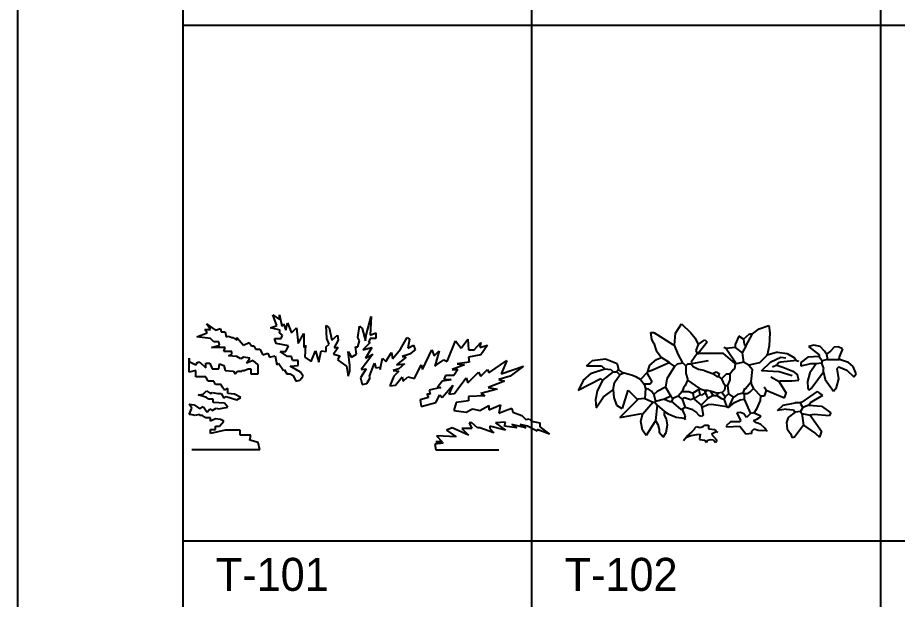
# Model space of a CAD drawing. Header units: millimetres. Extents: x 0 to 25200, y 0 to 17820.
# Drawn here: x 0 to 3195, y 8963 to 11075 of the extents above; entities that cross this region are included whole.
import ezdxf
from ezdxf.enums import TextEntityAlignment as Align

# ---------------------------------------------------------------- set-up
doc = ezdxf.new("R2010")
doc.units = ezdxf.units.MM
doc.header["$LTSCALE"] = 100
doc.header["$MEASUREMENT"] = 0
for name, color, linetype in [('CO-TREE', 251, 'Continuous'), ('TB-FORM', 7, 'Continuous'), ('TB-TEXT', 4, 'Continuous')]:
    doc.layers.add(name, color=color, linetype=linetype)
doc.styles.add('DH-TEXT', font='')
doc.styles.get('DH-TEXT').set_extended_font_data('HY울릉도L')

# ---------------------------------------------------------------- blocks, each defined once
blk = doc.blocks.new('T-101')
at = {"layer": 'CO-TREE'}
for p, q in [((309.248, 451.9936), (294.3744, 490.6496)), ((294.3744, 490.6496), (318.1568, 472.8064)), ((318.1568, 472.8064), (318.1568, 490.6496)), ((318.1568, 490.6496), (327.0912, 449.024)), ((633.3696, 416.3072), (651.2128, 484.7104)), ((651.2128, 484.7104), (648.2432, 416.3072)), ((68.3776, 437.12), (53.504, 457.9328)), ((53.504, 457.9328), (86.2208, 434.1504)), ((285.4656, 443.0592), (309.248, 451.9936)), ((327.0912, 449.024), (333.0304, 457.9328)), ((333.0304, 457.9328), (341.9648, 434.1504)), ((341.9648, 434.1504), (347.904, 460.9024)), ((347.904, 460.9024), (362.7776, 425.2416)), ((490.6496, 404.4032), (487.6544, 451.9936)), ((487.6544, 451.9936), (499.5584, 443.0592)), ((603.648, 407.3984), (609.5872, 449.024)), ((609.5872, 449.024), (618.496, 440.0896)), ((17.8432, 410.368), (56.4992, 425.2416)), ((56.4992, 425.2416), (47.5648, 437.12)), ((47.5648, 437.12), (68.3776, 437.12)), ((86.2208, 434.1504), (104.064, 440.0896)), ((104.064, 440.0896), (107.0336, 428.2112)), ((107.0336, 428.2112), (121.9072, 428.2112)), ((121.9072, 428.2112), (124.8768, 410.368)), ((321.152, 434.1504), (285.4656, 443.0592)), ((318.1568, 425.2416), (321.152, 434.1504)), ((330.0608, 416.3072), (318.1568, 425.2416)), ((324.1216, 404.4032), (330.0608, 416.3072)), ((362.7776, 425.2416), (380.6208, 443.0592)), ((380.6208, 443.0592), (386.56, 386.56)), ((386.56, 386.56), (407.3728, 422.2464)), ((407.3728, 422.2464), (407.3728, 371.712)), ((499.5584, 443.0592), (508.4928, 398.464)), ((508.4928, 398.464), (529.3056, 416.3072)), ((529.3056, 416.3072), (532.2752, 398.464)), ((618.496, 440.0896), (630.4, 395.4944)), ((630.4, 395.4944), (633.3696, 416.3072)), ((648.2432, 416.3072), (669.056, 425.2416)), ((669.056, 425.2416), (669.056, 404.4032)), ((68.3776, 404.4032), (17.8432, 410.368)), ((80.2816, 392.5248), (68.3776, 404.4032)), ((98.1248, 392.5248), (80.2816, 392.5248)), ((101.0944, 380.6208), (98.1248, 392.5248)), ((124.8768, 410.368), (133.8112, 413.3376)), ((133.8112, 413.3376), (145.6896, 407.3984)), ((145.6896, 407.3984), (148.6592, 407.3984)), ((148.6592, 407.3984), (163.5328, 398.464)), ((163.5328, 398.464), (163.5328, 407.3984)), ((163.5328, 407.3984), (187.3408, 380.6208)), ((187.3408, 380.6208), (208.1536, 389.5552)), ((208.1536, 389.5552), (217.0624, 377.6512)), ((306.2784, 386.56), (300.3392, 404.4032)), ((300.3392, 404.4032), (324.1216, 404.4032)), ((350.8736, 377.6512), (306.2784, 386.56)), ((487.6544, 374.6816), (499.5584, 383.5904)), ((499.5584, 383.5904), (490.6496, 404.4032)), ((532.2752, 398.464), (517.4016, 371.712)), ((609.5872, 395.4944), (603.648, 407.3984)), ((603.648, 374.6816), (609.5872, 395.4944)), ((648.2432, 389.5552), (621.4656, 362.7776)), ((648.2432, 404.4032), (642.304, 389.5552)), ((642.304, 389.5552), (648.2432, 389.5552)), ((669.056, 404.4032), (648.2432, 404.4032)), ((758.272, 365.7472), (782.0544, 407.3984)), ((782.0544, 407.3984), (790.9632, 401.4336)), ((790.9632, 401.4336), (785.024, 368.7424)), ((927.7696, 321.152), (957.4912, 395.4944)), ((957.4912, 395.4944), (978.304, 368.7424)), ((978.304, 368.7424), (1002.112, 401.4336)), ((1002.112, 401.4336), (1005.0816, 362.7776)), ((1025.8944, 362.7776), (1049.6768, 389.5552)), ((1049.6768, 389.5552), (1046.7072, 371.712)), ((71.3472, 371.712), (101.0944, 380.6208)), ((121.9072, 371.712), (71.3472, 371.712)), ((115.968, 356.8384), (121.9072, 371.712)), ((118.9376, 356.8384), (115.968, 356.8384)), ((145.6896, 356.8384), (118.9376, 356.8384)), ((145.6896, 347.904), (145.6896, 356.8384)), ((217.0624, 377.6512), (225.9968, 377.6512)), ((225.9968, 377.6512), (231.936, 365.7472)), ((231.936, 365.7472), (246.8096, 365.7472)), ((246.8096, 365.7472), (258.688, 344.9344)), ((347.904, 338.9952), (321.152, 356.8384)), ((321.152, 356.8384), (341.9648, 356.8384)), ((341.9648, 356.8384), (350.8736, 377.6512)), ((407.3728, 371.712), (413.312, 380.6208)), ((413.312, 380.6208), (410.3424, 336.0256)), ((434.1504, 321.152), (448.9984, 359.808)), ((448.9984, 359.808), (460.9024, 318.1824)), ((460.9024, 318.1824), (469.8112, 359.808)), ((469.8112, 359.808), (487.6544, 356.8384)), ((487.6544, 356.8384), (487.6544, 374.6816)), ((532.2752, 371.712), (514.432, 347.904)), ((517.4016, 371.712), (532.2752, 371.712)), ((573.9008, 306.2784), (567.9616, 356.8384)), ((567.9616, 356.8384), (579.84, 336.0256)), ((597.6832, 347.904), (594.7136, 374.6816)), ((594.7136, 374.6816), (603.648, 374.6816)), ((621.4656, 362.7776), (654.1824, 371.712)), ((654.1824, 371.712), (630.4, 333.056)), ((704.7424, 321.152), (725.5552, 353.8688)), ((725.5552, 353.8688), (728.5248, 330.0608)), ((728.5248, 330.0608), (758.272, 365.7472)), ((785.024, 368.7424), (805.8368, 380.6208)), ((811.8016, 362.7776), (790.9632, 347.904)), ((805.8368, 380.6208), (811.8016, 362.7776)), ((838.5536, 291.4048), (871.2704, 362.7776)), ((871.2704, 362.7776), (880.1792, 341.9648)), ((880.1792, 341.9648), (898.0224, 359.808)), ((898.0224, 359.808), (883.1488, 303.3088)), ((1005.0816, 362.7776), (1025.8944, 362.7776)), ((1046.7072, 371.712), (1073.4592, 380.6208)), ((1073.4592, 380.6208), (1049.6768, 344.9344)), ((-8.9344, 282.496), (-8.9344, 333.056)), ((-8.9344, 333.056), (-8.9344, 321.152)), ((-8.9344, 321.152), (14.848, 309.248)), ((133.8112, 341.9648), (145.6896, 347.904)), ((163.5328, 338.9952), (133.8112, 341.9648)), ((178.4064, 330.0608), (163.5328, 338.9952)), ((187.3408, 336.0256), (178.4064, 330.0608)), ((211.1232, 333.056), (187.3408, 336.0256)), ((199.2192, 315.2128), (211.1232, 333.056)), ((223.0016, 324.1216), (199.2192, 315.2128)), ((240.8448, 309.248), (223.0016, 324.1216)), ((258.688, 344.9344), (276.5312, 350.8992)), ((276.5312, 350.8992), (282.496, 336.0256)), ((282.496, 336.0256), (303.3088, 341.9648)), ((303.3088, 341.9648), (309.248, 309.248)), ((362.7776, 338.9952), (347.904, 338.9952)), ((365.7472, 324.1216), (362.7776, 338.9952)), ((386.56, 324.1216), (365.7472, 324.1216)), ((386.56, 306.2784), (386.56, 324.1216)), ((410.3424, 336.0256), (434.1504, 321.152)), ((514.432, 347.904), (538.2144, 341.9648)), ((538.2144, 341.9648), (529.3056, 327.0912)), ((529.3056, 327.0912), (561.9968, 303.3088)), ((579.84, 336.0256), (597.6832, 347.904)), ((630.4, 333.056), (657.152, 347.904)), ((657.152, 347.904), (630.4, 312.2432)), ((683.9296, 291.4048), (692.8384, 333.056)), ((692.8384, 333.056), (704.7424, 321.152)), ((779.0848, 336.0256), (743.3984, 309.248)), ((790.9632, 347.904), (764.2112, 338.9952)), ((764.2112, 338.9952), (779.0848, 336.0256)), ((889.1136, 309.248), (915.8656, 327.0912)), ((915.8656, 327.0912), (927.7696, 321.152)), ((1049.6768, 344.9344), (1005.0816, 336.0256)), ((1005.0816, 336.0256), (1008.0512, 318.1824)), ((1079.424, 279.5264), (1144.832, 324.1216)), ((1144.832, 324.1216), (1124.0192, 276.5568)), ((14.848, 288.4352), (-8.9344, 282.496)), ((14.848, 309.248), (20.8128, 318.1824)), ((14.848, 264.6528), (14.848, 288.4352)), ((20.8128, 318.1824), (29.7216, 318.1824)), ((29.7216, 318.1824), (50.5344, 297.3696)), ((50.5344, 297.3696), (50.5344, 315.2128)), ((50.5344, 315.2128), (65.408, 315.2128)), ((65.408, 315.2128), (74.3424, 294.4)), ((74.3424, 294.4), (98.1248, 294.4)), ((98.1248, 294.4), (101.0944, 312.2432)), ((101.0944, 312.2432), (115.968, 306.2784)), ((115.968, 306.2784), (121.9072, 288.4352)), ((121.9072, 288.4352), (151.6544, 285.4656)), ((181.376, 285.4656), (181.376, 288.4352)), ((181.376, 288.4352), (190.3104, 288.4352)), ((190.3104, 288.4352), (205.1584, 294.4)), ((205.1584, 294.4), (214.0928, 294.4)), ((214.0928, 294.4), (214.0928, 276.5568)), ((240.8448, 276.5568), (240.8448, 309.248)), ((309.248, 309.248), (315.1872, 315.2128)), ((315.1872, 315.2128), (333.0304, 288.4352)), ((333.0304, 288.4352), (336, 291.4048)), ((336, 291.4048), (344.9344, 276.5568)), ((356.8128, 303.3088), (386.56, 306.2784)), ((395.4944, 282.496), (356.8128, 303.3088)), ((561.9968, 303.3088), (567.9616, 267.6224)), ((573.9008, 285.4656), (573.9008, 306.2784)), ((633.3696, 294.4), (612.5568, 261.6832)), ((630.4, 312.2432), (615.5264, 291.4048)), ((615.5264, 291.4048), (633.3696, 294.4)), ((645.2736, 267.6224), (663.1168, 315.2128)), ((663.1168, 315.2128), (669.056, 297.3696)), ((669.056, 297.3696), (683.9296, 300.3392)), ((683.9296, 300.3392), (683.9296, 291.4048)), ((752.3072, 294.4), (731.4944, 288.4352)), ((731.4944, 288.4352), (752.3072, 285.4656)), ((743.3984, 309.248), (773.1456, 312.2432)), ((773.1456, 312.2432), (752.3072, 294.4)), ((808.8064, 258.7136), (832.6144, 309.248)), ((832.6144, 309.248), (838.5536, 291.4048)), ((883.1488, 303.3088), (889.1136, 309.248)), ((990.208, 309.248), (945.6128, 291.4048)), ((945.6128, 291.4048), (966.4256, 291.4048)), ((966.4256, 291.4048), (951.552, 270.592)), ((1008.0512, 318.1824), (963.456, 312.2432)), ((963.456, 312.2432), (990.208, 309.248)), ((1049.6768, 267.6224), (1073.4592, 291.4048)), ((1073.4592, 291.4048), (1079.424, 279.5264)), ((1124.0192, 276.5568), (1204.3008, 303.3088)), ((1204.3008, 303.3088), (1156.736, 267.6224)), ((-8.9344, 282.496), (-8.9344, 282.496)), ((-8.9344, 282.496), (-8.9344, 282.496)), ((-8.9344, 282.496), (-8.9344, 282.496)), ((-8.9344, 282.496), (-8.9344, 282.496)), ((-8.9344, 282.496), (-8.9344, 282.496)), ((-8.9344, 282.496), (-8.9344, 282.496)), ((-8.9344, 282.496), (-8.9344, 282.496)), ((-8.9344, 282.496), (-8.9344, 282.496)), ((-8.9344, 282.496), (-8.9344, 282.496)), ((-8.9344, 282.496), (-8.9344, 282.496)), ((-8.9344, 282.496), (-8.9344, 282.496)), ((50.5344, 264.6528), (14.848, 264.6528)), ((59.4688, 249.7792), (50.5344, 264.6528)), ((151.6544, 285.4656), (157.5936, 276.5568)), ((157.5936, 276.5568), (166.5024, 285.4656)), ((166.5024, 285.4656), (181.376, 285.4656)), ((214.0928, 276.5568), (240.8448, 276.5568)), ((344.9344, 276.5568), (356.8128, 276.5568)), ((356.8128, 276.5568), (368.7168, 270.592)), ((368.7168, 270.592), (377.6512, 249.7792)), ((392.4992, 252.7488), (404.4032, 267.6224)), ((404.4032, 267.6224), (395.4944, 282.496)), ((567.9616, 267.6224), (573.9008, 285.4656)), ((612.5568, 261.6832), (618.496, 237.9008)), ((636.3392, 240.8704), (648.2432, 261.6832)), ((648.2432, 261.6832), (645.2736, 267.6224)), ((734.464, 267.6224), (719.616, 231.936)), ((752.3072, 285.4656), (734.464, 267.6224)), ((740.4288, 234.9056), (764.2112, 264.6528)), ((764.2112, 264.6528), (767.1808, 249.7792)), ((767.1808, 249.7792), (785.024, 264.6528)), ((785.024, 264.6528), (808.8064, 258.7136)), ((921.8048, 270.592), (915.8656, 255.744)), ((915.8656, 255.744), (942.6176, 255.744)), ((951.552, 270.592), (921.8048, 270.592)), ((942.6176, 255.744), (933.7088, 252.7488)), ((969.3952, 225.9968), (996.1472, 261.6832)), ((996.1472, 261.6832), (1002.112, 243.84)), ((1002.112, 243.84), (1040.768, 282.496)), ((1040.768, 282.496), (1049.6768, 267.6224)), ((1156.736, 267.6224), (1115.1104, 255.744)), ((1115.1104, 255.744), (1135.9232, 249.7792)), ((80.2816, 249.7792), (59.4688, 249.7792)), ((86.2208, 237.9008), (80.2816, 249.7792)), ((107.0336, 237.9008), (86.2208, 237.9008)), ((110.0032, 228.9664), (107.0336, 237.9008)), ((118.9376, 217.0624), (110.0032, 228.9664)), ((377.6512, 249.7792), (392.4992, 252.7488)), ((618.496, 237.9008), (636.3392, 240.8704)), ((719.616, 231.936), (740.4288, 234.9056)), ((903.9616, 225.9968), (862.336, 217.0624)), ((909.9264, 249.7792), (892.0832, 225.9968)), ((892.0832, 225.9968), (903.9616, 225.9968)), ((933.7088, 252.7488), (909.9264, 249.7792)), ((909.9264, 190.3104), (948.5824, 234.9056)), ((948.5824, 234.9056), (933.7088, 202.2144)), ((954.5216, 205.184), (969.3952, 225.9968)), ((1135.9232, 249.7792), (1076.4544, 225.9968)), ((1076.4544, 225.9968), (1109.1456, 220.0576)), ((23.7824, 199.2448), (41.6256, 202.2144)), ((53.504, 190.3104), (23.7824, 199.2448)), ((41.6256, 202.2144), (53.504, 214.0928)), ((53.504, 214.0928), (68.3776, 205.184)), ((68.3776, 205.184), (74.3424, 208.1536)), ((74.3424, 208.1536), (95.1552, 205.184)), ((95.1552, 205.184), (107.0336, 205.184)), ((107.0336, 205.184), (115.968, 187.3408)), ((115.968, 187.3408), (124.8768, 193.28)), ((130.8416, 223.0272), (118.9376, 217.0624)), ((124.8768, 193.28), (163.5328, 181.4016)), ((130.8416, 205.184), (130.8416, 223.0272)), ((154.624, 202.2144), (130.8416, 205.184)), ((178.4064, 190.3104), (154.624, 202.2144)), ((865.3056, 202.2144), (853.4272, 202.2144)), ((853.4272, 202.2144), (859.3664, 190.3104)), ((862.336, 217.0624), (865.3056, 202.2144)), ((886.144, 172.4672), (900.992, 199.2448)), ((900.992, 199.2448), (909.9264, 190.3104)), ((933.7088, 202.2144), (954.5216, 205.184)), ((1064.5504, 196.2496), (1005.0816, 193.28)), ((1005.0816, 193.28), (1005.0816, 178.4064)), ((1109.1456, 220.0576), (1049.6768, 205.184)), ((1049.6768, 205.184), (1064.5504, 196.2496)), ((0, 151.6544), (-8.9344, 166.528)), ((-8.9344, 166.528), (8.9088, 163.5584)), ((8.9088, 163.5584), (29.7216, 148.6848)), ((62.4384, 184.3712), (53.504, 190.3104)), ((77.312, 184.3712), (62.4384, 184.3712)), ((77.312, 172.4672), (77.312, 184.3712)), ((118.9376, 169.4976), (77.312, 172.4672)), ((130.8416, 154.624), (118.9376, 169.4976)), ((163.5328, 181.4016), (178.4064, 190.3104)), ((859.3664, 190.3104), (829.6448, 181.4016)), ((829.6448, 181.4016), (832.6144, 157.5936)), ((832.6144, 157.5936), (886.144, 172.4672)), ((960.4608, 172.4672), (951.552, 142.7456)), ((1005.0816, 178.4064), (960.4608, 172.4672)), ((1046.7072, 142.7456), (1079.424, 160.5888)), ((1079.424, 145.7152), (1121.0496, 163.5584)), ((1079.424, 160.5888), (1079.424, 145.7152)), ((1121.0496, 163.5584), (1115.1104, 133.8112)), ((-8.9344, 127.872), (0, 151.6544)), ((-2.9952, 127.872), (-8.9344, 127.872)), ((-8.9344, 127.872), (-8.9344, 127.872)), ((-8.9344, 127.872), (-8.9344, 127.872)), ((-8.9344, 127.872), (-8.9344, 127.872)), ((-8.9344, 127.872), (-8.9344, 127.872)), ((11.8784, 124.9024), (-2.9952, 127.872)), ((26.752, 127.872), (11.8784, 124.9024)), ((29.7216, 124.9024), (26.752, 127.872)), ((29.7216, 148.6848), (41.6256, 157.5936)), ((41.6256, 157.5936), (56.4992, 136.7808)), ((56.4992, 136.7808), (65.408, 148.6848)), ((65.408, 148.6848), (74.3424, 142.7456)), ((74.3424, 142.7456), (89.1904, 151.6544)), ((89.1904, 151.6544), (98.1248, 148.6848)), ((98.1248, 148.6848), (130.8416, 154.624)), ((951.552, 142.7456), (996.1472, 136.7808)), ((996.1472, 136.7808), (1019.9552, 148.6848)), ((1019.9552, 148.6848), (1046.7072, 142.7456)), ((1115.1104, 133.8112), (1138.8928, 142.7456)), ((1138.8928, 142.7456), (1162.6752, 151.6544)), ((1162.6752, 151.6544), (1165.6448, 136.7808)), ((1165.6448, 136.7808), (1198.3616, 124.9024)), ((38.656, 124.9024), (29.7216, 124.9024)), ((50.5344, 115.968), (38.656, 124.9024)), ((68.3776, 115.968), (50.5344, 115.968)), ((68.3776, 104.0896), (68.3776, 115.968)), ((86.2208, 112.9984), (68.3776, 104.0896)), ((104.064, 110.0288), (86.2208, 112.9984)), ((101.0944, 86.2464), (115.968, 104.0896)), ((115.968, 104.0896), (104.064, 110.0288)), ((1016.96, 98.1248), (1008.0512, 98.1248)), ((1008.0512, 98.1248), (1016.96, 77.312)), ((1037.7984, 80.2816), (1016.96, 98.1248)), ((1138.8928, 101.0944), (1103.2064, 98.1248)), ((1103.2064, 98.1248), (1138.8928, 71.3728)), ((1135.9232, 86.2464), (1138.8928, 101.0944)), ((1198.3616, 124.9024), (1213.2352, 110.0288)), ((1213.2352, 110.0288), (1225.1136, 112.9984)), ((1225.1136, 112.9984), (1234.048, 104.0896)), ((1234.048, 104.0896), (1263.7696, 98.1248)), ((1263.7696, 98.1248), (1263.7696, 83.2512)), ((68.3776, 59.4688), (68.3776, 74.3424)), ((68.3776, 74.3424), (86.2208, 74.3424)), ((121.9072, 71.3728), (68.3776, 59.4688)), ((86.2208, 74.3424), (86.2208, 86.2464)), ((86.2208, 86.2464), (101.0944, 86.2464)), ((175.4368, 71.3728), (121.9072, 71.3728)), ((175.4368, 53.5296), (175.4368, 71.3728)), ((945.6128, 80.2816), (924.8, 71.3728)), ((924.8, 71.3728), (960.4608, 47.5904)), ((1005.0816, 53.5296), (945.6128, 80.2816)), ((1016.96, 77.312), (981.2992, 77.312)), ((981.2992, 77.312), (1005.0816, 53.5296)), ((1046.7072, 80.2816), (1037.7984, 80.2816)), ((1097.2672, 62.4384), (1046.7072, 80.2816)), ((1138.8928, 71.3728), (1082.3936, 86.2464)), ((1082.3936, 86.2464), (1082.3936, 77.312)), ((1082.3936, 77.312), (1097.2672, 62.4384)), ((1180.5184, 80.2816), (1135.9232, 86.2464)), ((1213.2352, 80.2816), (1162.6752, 92.1856)), ((1162.6752, 92.1856), (1180.5184, 80.2816)), ((1219.1744, 86.2464), (1192.4224, 92.1856)), ((1192.4224, 92.1856), (1213.2352, 80.2816)), ((1254.8608, 68.4032), (1219.1744, 86.2464)), ((1299.456, 56.4992), (1254.8608, 74.3424)), ((1254.8608, 74.3424), (1254.8608, 68.4032)), ((1263.7696, 83.2512), (1299.456, 56.4992)), ((214.0928, 53.5296), (175.4368, 53.5296)), ((211.1232, 35.6864), (214.0928, 53.5296)), ((240.8448, 26.752), (211.1232, 35.6864)), ((889.1136, 50.56), (909.9264, 29.7472)), ((960.4608, 47.5904), (889.1136, 50.56)), ((246.8096, 0), (0, 0)), ((246.8096, 0), (240.8448, 26.752)), ((912.896, 23.7824), (883.1488, 20.8128)), ((883.1488, 20.8128), (886.144, 0)), ((909.9264, 29.7472), (886.144, 29.7472)), ((886.144, 29.7472), (912.896, 23.7824)), ((886.144, 0), (1115.1104, 0))]:
    blk.add_line(p, q, dxfattribs=at)
blk = doc.blocks.new('T-102')
at = {"layer": 'CO-TREE'}
for p, q in [((-145, 396.9), (-123.5, 430.1)), ((-123.5, 430.1), (-89.3, 398.3)), ((158.7, 412.8), (194.1, 424.8)), ((194.1, 424.8), (197.9, 398.3)), ((-234.2, 399.5), (-223.2, 399.5)), ((-233.6, 390.3), (-234.2, 399.5)), ((-231, 374.4), (-233.6, 390.3)), ((-223.2, 399.5), (-154.3, 355.4)), ((-148.8, 352.7), (-145, 396.9)), ((-89.3, 398.3), (-74.1, 378.4)), ((85.4, 385.7), (71.6, 355.4)), ((101.9, 374.7), (85.4, 385.7)), ((101.9, 374.7), (124, 394)), ((110.2, 349.9), (134.6, 394.3)), ((124, 394), (135, 394)), ((134.6, 394.3), (158.7, 412.8)), ((197.9, 398.3), (195.4, 350.5)), ((-223.2, 360.9), (-231, 374.4)), ((-223.2, 360.9), (-214.9, 333.4)), ((-154.3, 355.4), (-148.8, 352.7)), ((-134.9, 320.1), (-148.8, 352.7)), ((-74.1, 378.4), (-63.4, 355.4)), ((-63.4, 355.4), (-71.6, 333.4)), ((-63.4, 355.4), (-38.6, 372)), ((-30.3, 363.7), (-63.4, 322.4)), ((-38.6, 372), (-30.3, 363.7)), ((71.6, 355.4), (71.6, 344.4)), ((101.9, 374.7), (104.7, 355.4)), ((104.7, 355.4), (110.2, 349.9)), ((357.4, 353.4), (337.7, 348.4)), ((380.2, 348.1), (357.4, 353.4)), ((-214.9, 333.4), (-195.6, 308.6)), ((-118.5, 289.3), (-134.9, 320.1)), ((-66.1, 322.4), (-88.2, 292.1)), ((-71.6, 333.4), (-66.1, 322.4)), ((-66.1, 322.4), (-63.4, 322.4)), ((-63.4, 322.4), (-60.6, 322.4)), ((28.6, 322.4), (-60.6, 322.4)), ((71.6, 286.6), (28.6, 322.4)), ((38.6, 341.7), (30.3, 344.4)), ((71.6, 344.4), (38.6, 341.7)), ((38.6, 341.7), (76.3, 285.1)), ((71.6, 344.4), (96.4, 325.1)), ((110.2, 349.9), (96.4, 325.1)), ((96.4, 325.1), (101.9, 292.1)), ((195.4, 350.5), (187.4, 316.9)), ((225.9, 327.9), (187.4, 316.9)), ((187.4, 316.9), (187.4, 319.6)), ((225.9, 327.9), (259.9, 322.7)), ((259.9, 322.7), (286.5, 306.8)), ((337.7, 348.4), (376.3, 318.1)), ((395.6, 331.9), (380.2, 348.1)), ((403.8, 320.9), (395.6, 331.9)), ((417.6, 331.9), (403.8, 320.9)), ((403.8, 320.9), (406.6, 301.6)), ((430.8, 345.5), (417.6, 331.9)), ((446, 346.8), (430.8, 345.5)), ((461.7, 340.1), (446, 346.8)), ((461.7, 340.1), (447.9, 307.1)), ((-447.6, 296.5), (-469.8, 277.5)), ((-399.1, 302.9), (-447.6, 296.5)), ((-357.3, 285.3), (-399.1, 302.9)), ((-238.6, 280.3), (-214.6, 301.5)), ((-168.1, 289.3), (-231.4, 261.8)), ((-214.6, 301.5), (-195.6, 308.6)), ((-195.6, 308.6), (-168.1, 292.1)), ((-168.1, 292.1), (-168.1, 289.3)), ((-168.1, 289.3), (-148.8, 275.5)), ((-137.4, 285.6), (-118.5, 289.3)), ((-118.5, 289.3), (-107.5, 278.3)), ((-88.2, 292.1), (-85.4, 286.6)), ((-85.4, 286.6), (-24.8, 297.6)), ((101.9, 292.1), (76.3, 285.1)), ((121.2, 281), (101.9, 292.1)), ((159.8, 289.3), (121.2, 281)), ((187.4, 316.9), (159.8, 289.3)), ((167.8, 259.7), (200.8, 292.6)), ((200.8, 292.6), (237.8, 309.6)), ((228.7, 289.3), (223.2, 281)), ((237, 292.1), (228.7, 289.3)), ((294.8, 297.6), (237, 292.1)), ((237.8, 309.6), (255.2, 307.8)), ((286.5, 306.8), (294.8, 297.6)), ((294.8, 297.6), (303.1, 294.8)), ((335, 309.8), (310.2, 290.6)), ((310.2, 290.6), (310.2, 276.8)), ((376.3, 312.6), (335, 309.8)), ((384.6, 287.8), (365.3, 285)), ((376.3, 318.1), (376.3, 312.6)), ((376.3, 312.6), (387.3, 296.1)), ((387.3, 296.1), (384.6, 287.8)), ((384.6, 287.8), (392.8, 268.5)), ((406.6, 301.6), (387.3, 296.1)), ((406.6, 301.6), (450.7, 301.6)), ((447.9, 307.1), (450.7, 301.6)), ((482.7, 289.8), (450.7, 301.6)), ((500.4, 275.2), (482.7, 289.8)), ((-468.9, 278.3), (-413.3, 278.3)), ((-449.6, 252.1), (-402.3, 267.3)), ((-413.3, 278.3), (-402.3, 267.3)), ((-372, 256.2), (-410.5, 225.9)), ((-402.3, 267.3), (-380.2, 264.5)), ((-380.2, 264.5), (-372, 256.2)), ((-372, 256.2), (-358.2, 256.2)), ((-352.7, 264.5), (-358.2, 256.2)), ((-347.2, 245.2), (-358.2, 256.2)), ((-357.3, 285.3), (-352.7, 264.5)), ((-335, 252.7), (-353.2, 265.4)), ((-248, 250.7), (-238.6, 280.3)), ((-231.4, 261.8), (-245.2, 256.2)), ((-148.8, 275.5), (-176.3, 231.4)), ((-148.8, 275.5), (-137.4, 285.6)), ((-102, 283.8), (-107.5, 278.3)), ((-107.5, 278.3), (-107.5, 250.7)), ((-88.2, 283.8), (-102, 283.8)), ((-85.4, 286.6), (-88.2, 283.8)), ((-80.5, 275), (-88.2, 283.8)), ((-61.5, 264.4), (-80.5, 275)), ((-41.3, 261.8), (-61.5, 264.4)), ((-41.3, 261.8), (-11, 250.7)), ((-11, 250.7), (2.8, 256.2)), ((2.8, 256.2), (13.8, 250.7)), ((66.1, 264.5), (52.3, 248)), ((68.9, 267.3), (66.1, 264.5)), ((71.6, 283.8), (68.9, 267.3)), ((71.6, 283.8), (71.6, 286.6)), ((121.2, 281), (135, 264.5)), ((129.5, 220.4), (135, 264.5)), ((231.7, 256.2), (167.8, 259.7)), ((223.2, 281), (206.6, 272.8)), ((223.2, 281), (245.2, 272.8)), ((278.7, 242.1), (231.7, 256.2)), ((245.2, 272.8), (281, 259)), ((281, 259), (297.6, 245.2)), ((344.8, 285.8), (310.2, 276.8)), ((365.3, 285), (342.2, 252.7)), ((365.3, 285), (344.8, 285.8)), ((392.8, 268.5), (390.1, 260.2)), ((390.1, 260.2), (392.8, 254.7)), ((447.9, 274), (442.4, 268.5)), ((448.5, 231.5), (442.4, 268.5)), ((447.9, 274), (477.6, 262)), ((477.6, 262), (503, 238.2)), ((511.3, 249.2), (500.4, 275.2)), ((-416.1, 231.4), (-498, 188.8)), ((-479.4, 225.9), (-498, 188.8)), ((-479.9, 224.6), (-449.6, 252.1)), ((-410.5, 225.9), (-429.4, 186.5)), ((-410.5, 225.9), (-416.1, 231.4)), ((-366.4, 218.3), (-347.6, 245.8)), ((-333.2, 252.2), (-347.2, 245.2)), ((-301.6, 243.7), (-335, 252.7)), ((-286.6, 237), (-301.6, 243.7)), ((-272.8, 228.7), (-286.6, 237)), ((-248, 253.5), (-272.8, 228.7)), ((-272.8, 228.7), (-259, 212.2)), ((-248, 253.5), (-248, 250.7)), ((-248, 250.7), (-231.4, 220.4)), ((-176.3, 231.4), (-181.9, 201.1)), ((-102, 225.9), (-110.2, 206.6)), ((-107.5, 250.7), (-102, 231.4)), ((-102, 231.4), (-102, 225.9)), ((-102, 225.9), (-57.9, 195.6)), ((-11, 250.7), (5.5, 239.7)), ((5.5, 239.7), (11, 239.7)), ((13.8, 250.7), (11, 239.7)), ((11, 239.7), (22, 231.4)), ((38.6, 248), (22, 231.4)), ((22, 231.4), (27.6, 217.7)), ((52.3, 248), (38.6, 248)), ((52.4, 227.3), (44.1, 206.6)), ((52.3, 248), (52.4, 227.3)), ((231.4, 220.4), (201.1, 237)), ((278.3, 223.2), (303.1, 225.9)), ((303.1, 225.9), (297.6, 245.2)), ((342.2, 252.7), (334.6, 220.9)), ((392.8, 254.7), (351.5, 199.6)), ((392.8, 254.7), (397.9, 228.8)), ((397.9, 228.8), (428.6, 185.9)), ((439.7, 199.6), (448.5, 231.5)), ((503, 238.2), (511.3, 249.2)), ((-370.9, 190.8), (-366.4, 218.3)), ((-259, 212.2), (-253.5, 195.6)), ((-237, 212.2), (-259, 212.2)), ((-253.5, 195.6), (-256.2, 159.8)), ((-243.7, 194.1), (-253.5, 195.6)), ((-232.3, 186.2), (-243.7, 194.1)), ((-231.4, 220.4), (-237, 212.2)), ((-181.9, 201.1), (-212.2, 184.6)), ((-181.9, 201.1), (-162.6, 168.1)), ((-115.7, 198.4), (-121.2, 184.6)), ((-110.2, 206.6), (-115.7, 198.4)), ((-60.6, 192.9), (-82.7, 179.1)), ((-57.9, 195.6), (-60.6, 192.9)), ((-60.6, 192.9), (-57.9, 179.1)), ((-57.9, 195.6), (-41.3, 190.1)), ((27.6, 217.7), (35.8, 206.6)), ((35.8, 206.6), (33.1, 190.1)), ((35.8, 206.6), (44.1, 206.6)), ((44.1, 206.6), (46.8, 176.3)), ((104.7, 192.9), (99.2, 179.1)), ((104.7, 195.6), (104.7, 192.9)), ((110.2, 195.6), (104.7, 192.9)), ((121.2, 209.4), (110.2, 195.6)), ((129.5, 220.4), (121.2, 212.2)), ((121.2, 212.2), (121.2, 209.4)), ((137.8, 195.6), (124, 181.9)), ((129.5, 220.4), (129.5, 212.2)), ((129.5, 212.2), (137.8, 195.6)), ((137.8, 195.6), (165.3, 168.1)), ((184.6, 190.1), (176.3, 201.1)), ((231.4, 220.4), (234.2, 223.2)), ((231.4, 220.4), (256.2, 179.1)), ((234.2, 223.2), (278.3, 223.2)), ((334.6, 220.9), (335, 196.9)), ((335, 196.9), (340.5, 191.4)), ((351.5, 199.6), (340.5, 191.4)), ((428.6, 185.9), (439.7, 199.6)), ((-429.4, 186.5), (-435.5, 154.8)), ((-433.5, 125.2), (-407.2, 165.4)), ((-407.2, 165.4), (-370.9, 190.8)), ((-370.9, 190.8), (-368.9, 163.3)), ((-368.9, 163.3), (-358.8, 135.8)), ((-338, 123.7), (-316.9, 190.1)), ((-316.9, 190.1), (-286.6, 159.8)), ((-286.6, 159.8), (-281, 157.1)), ((-256.2, 159.8), (-281, 157.1)), ((-256.2, 159.8), (-225.9, 146)), ((-223.2, 173.6), (-232.3, 186.2)), ((-212.2, 184.6), (-223.2, 173.6)), ((-223.2, 173.6), (-217.7, 148.8)), ((-162.6, 168.1), (-184.6, 157.1)), ((-162.6, 168.1), (-154.3, 159.8)), ((-154.3, 159.8), (-159.8, 148.8)), ((-135, 168.1), (-154.3, 159.8)), ((-121.2, 184.6), (-135, 168.1)), ((-135, 168.1), (-121.2, 157.1)), ((-121.2, 184.6), (-96.4, 184.6)), ((-113, 162.6), (-121.2, 157.1)), ((-90.9, 154.3), (-113, 162.6)), ((-96.4, 184.6), (-82.7, 179.1)), ((-77.2, 159.8), (-90.9, 154.3)), ((-82.7, 179.1), (-79.9, 165.3)), ((-79.9, 165.3), (-77.2, 159.8)), ((-55.1, 173.6), (-77.2, 159.8)), ((-77.2, 159.8), (-77.2, 157.1)), ((-57.9, 179.1), (-55.1, 173.6)), ((-52.4, 170.8), (-55.1, 173.6)), ((-35.8, 181.9), (-52.4, 170.8)), ((-27.6, 159.8), (-52.4, 135)), ((-41.3, 190.1), (-35.8, 181.9)), ((-41.3, 190.1), (-30.3, 190.1)), ((-30.3, 190.1), (-35.8, 181.9)), ((-35.8, 181.9), (-35.8, 179.1)), ((-35.8, 179.1), (-27.6, 159.8)), ((-30.3, 190.1), (-19.3, 187.4)), ((-8.3, 170.8), (-27.6, 159.8)), ((-19.3, 187.4), (8.3, 179.1)), ((-19.3, 187.4), (-8.3, 170.8)), ((-8.3, 170.8), (5.5, 170.8)), ((8.3, 179.1), (5.5, 170.8)), ((5.5, 170.8), (22, 159.8)), ((24.8, 181.9), (8.3, 179.1)), ((22, 159.8), (30.3, 157.1)), ((33.1, 190.1), (24.8, 181.9)), ((24.8, 181.9), (35.8, 165.3)), ((35.8, 165.3), (30.3, 157.1)), ((46.8, 176.3), (35.8, 165.3)), ((46.8, 176.3), (63.4, 165.3)), ((63.4, 162.6), (46.8, 126.7)), ((79.9, 173.6), (63.4, 162.6)), ((63.4, 165.3), (63.4, 162.6)), ((99.2, 179.1), (79.9, 173.6)), ((99.2, 179.1), (104.7, 176.3)), ((115.7, 176.3), (104.7, 176.3)), ((104.7, 176.3), (104.7, 157.1)), ((124, 181.9), (115.7, 176.3)), ((163.2, 152.3), (165.3, 168.1)), ((176.3, 168.1), (165.3, 168.1)), ((184.6, 190.1), (176.3, 168.1)), ((184.6, 190.1), (250.7, 162.6)), ((250.7, 162.6), (256.2, 179.1)), ((369.2, 184.6), (314.1, 146)), ((340.5, 191.4), (337.7, 188.6)), ((388.5, 170.8), (344.4, 143.3)), ((369.2, 184.6), (388.5, 170.8)), ((-435.5, 154.8), (-433.5, 125.2)), ((-358.8, 135.8), (-340.6, 123.1)), ((-281, 157.1), (-347.6, 90.5)), ((-225.9, 146), (-264.5, 101.9)), ((-225.9, 146), (-220.4, 146)), ((-217.7, 148.8), (-220.4, 146)), ((-220.4, 146), (-212.2, 135)), ((-184.6, 157.1), (-217.7, 148.8)), ((-212.2, 135), (-217.7, 79.9)), ((-212.2, 135), (-184.6, 113)), ((-184.6, 157.1), (-165.3, 148.8)), ((-165.3, 148.8), (-159.8, 148.8)), ((-159.8, 148.8), (-126.7, 121.2)), ((-121.2, 157.1), (-110.2, 126.7)), ((-77.2, 157.1), (-52.4, 135)), ((-52.4, 135), (-49.6, 126.7)), ((-26.3, 136.7), (-49.8, 127.3)), ((-13.8, 137.8), (-26.3, 136.7)), ((41.3, 129.5), (-13.8, 137.8)), ((30.3, 157.1), (41.3, 129.5)), ((41.3, 129.5), (46.8, 126.7)), ((46.8, 126.7), (69.1, 145.4)), ((69.1, 145.4), (89.3, 154.4)), ((89.3, 154.4), (104.7, 157.1)), ((104.7, 157.1), (126.7, 104.7)), ((151.1, 124.7), (163.2, 152.3)), ((225.7, 115.9), (246, 135.8)), ((246, 135.8), (289.3, 143.3)), ((308.6, 143.3), (289.3, 143.3)), ((308.6, 146), (311.3, 146)), ((308.6, 146), (308.6, 143.3)), ((311.3, 146), (308.6, 143.3)), ((308.6, 143.3), (308.6, 140.5)), ((308.6, 140.5), (316.9, 126.7)), ((311.3, 146), (314.1, 146)), ((338.9, 135), (316.9, 126.7)), ((344.4, 143.3), (338.9, 135)), ((338.9, 135), (385.7, 132.3)), ((385.7, 132.3), (418.8, 107.5)), ((-347.6, 90.5), (-267.3, 104.7)), ((-270.6, 75.6), (-264.5, 101.9)), ((-267.3, 104.7), (-264.5, 101.9)), ((-184.6, 113), (-184.6, 110.2)), ((-184.6, 113), (-171.7, 103.7)), ((-184.6, 99.2), (-184.6, 110.2)), ((-177.4, 85.9), (-184.6, 99.2)), ((-171.7, 103.7), (-143, 92.3)), ((-126.7, 121.2), (-121.2, 121.2)), ((-110.2, 126.7), (-121.2, 121.2)), ((-121.2, 121.2), (-115.7, 107.5)), ((-115.7, 107.5), (-110.2, 96.4)), ((-110.2, 96.4), (-113, 88.2)), ((-82.3, 118.5), (-110.2, 126.7)), ((-71, 111.1), (-82.3, 118.5)), ((-57.9, 96.4), (-71, 111.1)), ((-49.6, 93.7), (-57.9, 96.4)), ((-49.6, 126.7), (-44.1, 99.2)), ((-44.1, 99.2), (-49.6, 93.7)), ((90.4, 108.8), (77.1, 107.5)), ((77.1, 107.5), (90.9, 79.9)), ((103, 103.5), (90.4, 108.8)), ((113, 90.9), (103, 103.5)), ((126.7, 104.7), (113, 90.9)), ((140.5, 107.5), (126.7, 104.7)), ((140.5, 107.5), (151.1, 124.7)), ((140.5, 107.5), (165.3, 96.4)), ((160.2, 90.2), (165.3, 96.4)), ((256.2, 121.2), (225.7, 115.9)), ((256.2, 121.2), (283.8, 118.5)), ((289.3, 110.2), (264.5, 90.9)), ((283.8, 118.5), (289.3, 110.2)), ((308.6, 113), (289.3, 110.2)), ((316.9, 126.7), (308.6, 113)), ((308.6, 113), (314.1, 104.7)), ((314.1, 104.7), (319.6, 63.4)), ((314.1, 104.7), (344.4, 99.2)), ((358.2, 101.9), (344.4, 99.2)), ((344.4, 99.2), (385.7, 41.3)), ((413.3, 96.4), (358.2, 101.9)), ((418.8, 107.5), (413.3, 96.4)), ((-264.9, 45), (-270.6, 75.6)), ((-220.4, 74.4), (-251.9, 25.7)), ((-217.7, 79.9), (-220.4, 74.4)), ((-217.7, 79.9), (-209.4, 65.2)), ((-209.4, 65.2), (-204.7, 47.5)), ((-178.8, 36.6), (-174.1, 64.2)), ((-174.1, 64.2), (-177.4, 85.9)), ((-143, 92.3), (-113, 88.2)), ((-115.7, 88.2), (-113, 88.2)), ((-113, 88.2), (-110.2, 82.7)), ((55.1, 74.4), (38.6, 60.6)), ((88.2, 74.4), (55.1, 74.4)), ((90.9, 79.9), (88.2, 74.4)), ((137.8, 79.9), (150.6, 84.9)), ((148.8, 71.6), (137.8, 79.9)), ((154.1, 70.6), (148.8, 71.6)), ((150.6, 84.9), (160.2, 90.2)), ((165.3, 64.8), (154.1, 70.6)), ((177.9, 53.6), (165.3, 64.8)), ((264.5, 90.9), (258.6, 72.2)), ((258.6, 72.2), (259.9, 48.3)), ((-251.9, 25.7), (-264.9, 45)), ((-204.7, 47.5), (-203.9, 35.8)), ((-190.1, 19.3), (-203.9, 35.8)), ((-190.1, 19.3), (-178.8, 36.6)), ((-85.4, 38.6), (-104.7, 22)), ((-77.2, 46.8), (-85.4, 38.6)), ((-74.4, 52.3), (-77.2, 49.6)), ((-77.2, 49.6), (-77.2, 46.8)), ((-74.4, 52.3), (-68.9, 57.9)), ((-68.9, 57.9), (-55.5, 54.4)), ((-55.5, 54.4), (-44.6, 57.8)), ((-44.6, 57.8), (-38.6, 63.4)), ((-38.6, 63.4), (-24.8, 63.4)), ((-24.8, 63.4), (-24.8, 49.6)), ((-24.8, 49.6), (-2.8, 46.8)), ((2.8, 38.6), (-13.8, 30.3)), ((-2.8, 46.8), (2.8, 38.6)), ((8.3, 35.8), (2.8, 38.6)), ((38.6, 60.6), (41.3, 55.1)), ((88.2, 57.9), (41.3, 55.1)), ((110.2, 30.3), (88.2, 57.9)), ((132.3, 33.1), (110.2, 30.3)), ((132.3, 41.3), (140.5, 49.6)), ((132.3, 33.1), (132.3, 41.3)), ((140.5, 49.6), (155.6, 44.6)), ((155.6, 44.6), (171.8, 43)), ((171.8, 43), (184.6, 44.1)), ((184.6, 44.1), (177.9, 53.6)), ((184.6, 44.1), (187.4, 41.3)), ((259.9, 48.3), (272.8, 33.1)), ((272.8, 33.1), (278.3, 16.5)), ((319.6, 63.4), (286.5, 19.3)), ((319.6, 63.4), (363.7, 33.1)), ((363.7, 33.1), (377.5, 19.3)), ((385.7, 41.3), (377.5, 19.3)), ((-104.7, 19.3), (-115.7, 5.5)), ((-104.7, 19.3), (-88.4, 25.8)), ((-104.7, 22), (-104.7, 19.3)), ((-88.4, 25.8), (-68.2, 28.7)), ((-68.2, 28.7), (-55.1, 30.3)), ((-55.1, 30.3), (-57.9, 13.8)), ((-57.9, 13.8), (-57.9, 11)), ((-57.9, 11), (-38.6, 8.3)), ((-38.6, 8.3), (-33.1, 0)), ((-33.1, 0), (-27.7, 8)), ((-27.7, 8), (-18.3, 11)), ((-18.3, 11), (-7, 9)), ((-13.8, 30.3), (5.5, 8.3)), ((-7, 9), (0, 0)), ((5.5, 8.3), (0, 0)), ((286.5, 19.3), (278.3, 16.5))]:
    blk.add_line(p, q, dxfattribs=at)
for centre, start, end in [((28.6, 322.4), 49.844, 89.647), ((-357.3, 285.3), 12.8043, 67.5333)]:
    blk.add_arc(centre, 0.000344, start, end, dxfattribs=at)

msp = doc.modelspace()

# ---------------------------------------------------------------- linework, layer by layer
at = {"layer": 'TB-FORM', "color": 251}
for p, q in [((1866.7, 16350), (1866.7, 2598)), ((3133.3, 16350), (3133.3, 2598)), ((12000, 9174), (600, 9174))]:
    msp.add_line(p, q, dxfattribs=at)
at = {"layer": 'TB-FORM'}
msp.add_line((12000, 11046), (600, 11046), dxfattribs=at)
at = {"layer": 'TB-FORM', "color": 251}
for points in [[(0, 0), (12600, 0), (12600, 17820), (0, 17820)], [(600, 510), (12000, 510), (12000, 17310), (600, 17310)]]:
    msp.add_lwpolyline(points, close=True, dxfattribs=at)

# ---------------------------------------------------------------- block references
at = {"layer": 'CO-TREE'}
for name, p in [('T-101', (632.5, 9505.9)), ('T-102', (2534.4, 9532.8))]:
    msp.add_blockref(name, p, dxfattribs=at)

# ---------------------------------------------------------------- texts
at = {"layer": 'TB-TEXT', "style": 'DH-TEXT'}
for s, p in [('T-101', (720, 9054)), ('T-102', (1986.7, 9054))]:
    msp.add_text(s, height=120, dxfattribs=at).set_placement(p, align=Align.MIDDLE_LEFT)

doc.saveas('drawing.dxf')
